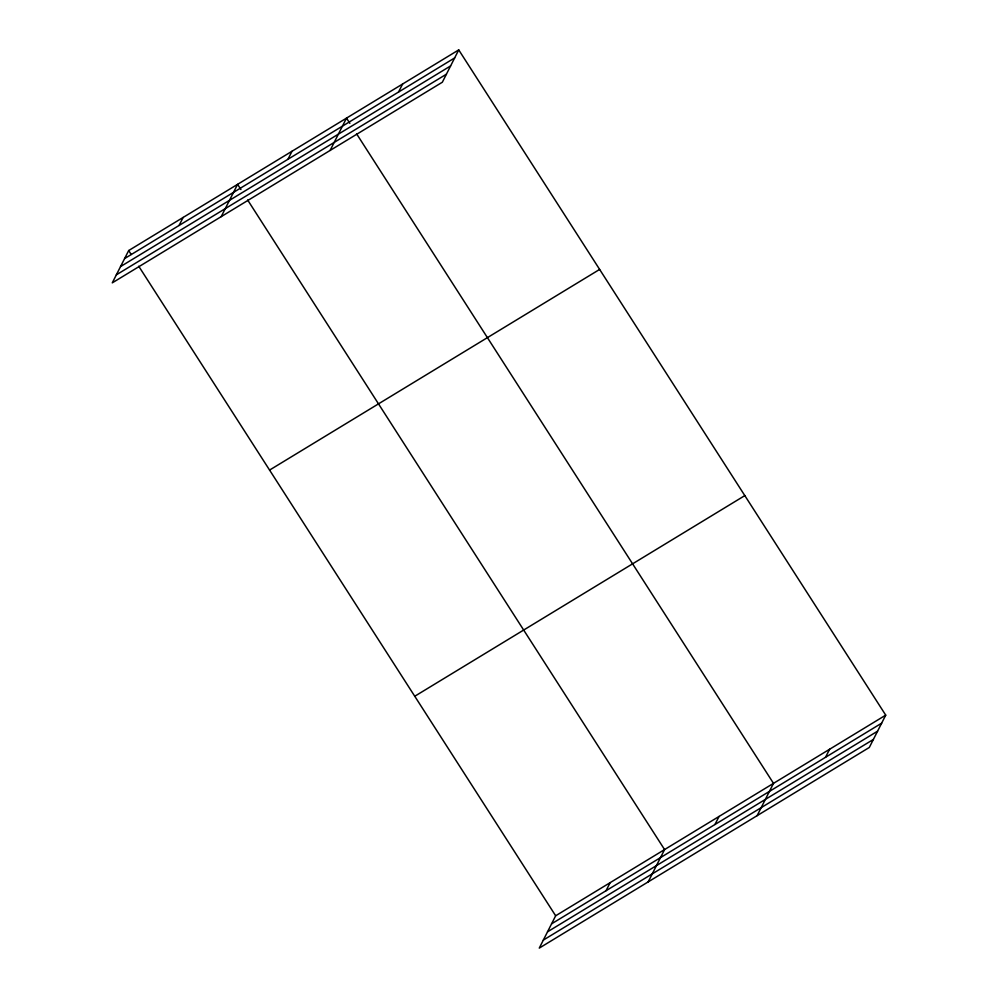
<?xml version="1.0" encoding="UTF-8"?>
<svg xmlns="http://www.w3.org/2000/svg" width="998" height="998" viewBox="0 0 998 998"><rect width="100%" height="100%" fill="white"/><g stroke="black" fill="none" stroke-linecap="round" stroke-linejoin="round"><path stroke-width="1.5" d="M458.731 49.9L128.68 250.548L112.275 282.858L442.339 82.223L458.731 49.9L885.725 715.142L869.32 747.452L539.269 948.1L555.661 915.777L885.725 715.142M179.054 225.473L183.133 217.439M221.194 216.653L237.599 184.331L240.942 189.558M287.973 159.256L292.052 151.222M330.113 150.436L346.506 118.126L349.861 123.34M398.539 92.041L402.618 84.007M606.048 890.715L610.127 882.681M648.189 881.883L664.581 849.572L247.654 200.012M714.967 824.498L719.047 816.464M757.108 815.678L773.5 783.355L356.573 133.794M825.533 757.282L829.612 749.249M124.6 258.582L454.651 57.934M120.533 266.591L450.585 65.943M116.342 274.849L446.405 74.201M269.585 470.07L599.636 269.423M414.756 696.255L744.82 495.607M551.595 923.824L881.646 723.176M547.528 931.833L877.579 731.185M543.336 940.091L873.387 739.443M128.68 250.548L131.187 254.465M138.734 266.229L555.661 915.777"/></g></svg>
